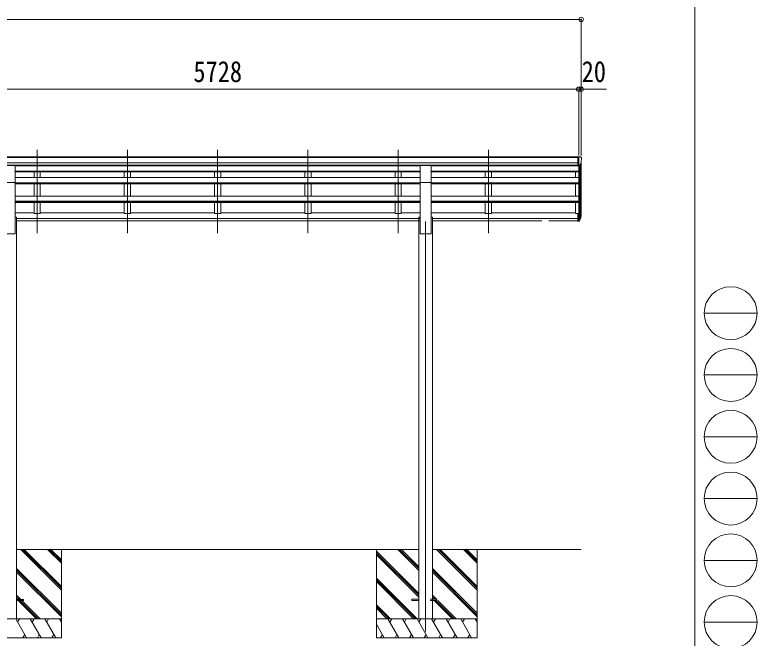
# Model space of a CAD drawing. Units: millimetres at full size. Extents: x -9783 to 9892, y -6828 to 6752.
# Drawn here: x 4003 to 9892, y -3840 to 1102 of the extents above; entities that cross this region are included whole.
import ezdxf
from ezdxf.enums import TextEntityAlignment as Align

# ---------------------------------------------------------------- set-up
doc = ezdxf.new("R2010")
doc.units = ezdxf.units.MM
doc.header["$LTSCALE"] = 35
doc.header["$PDMODE"] = 32
doc.header["$PDSIZE"] = 35
for name, color, linetype, lineweight in [('0-0_0', 7, 'Continuous', 9), ('0-1_本体', 4, 'Continuous', 9), ('0-2_部品', 7, 'Continuous', 9), ('0-8_PARTS2', 2, 'Continuous', 9), ('0-A_寸法', 6, 'Continuous', 9), ('F-0_240', 7, 'Continuous', 9)]:
    doc.layers.add(name, color=color, linetype=linetype, lineweight=lineweight)
doc.styles.add('ＭＳ ゴシック', font='')
doc.styles.get('ＭＳ ゴシック').set_extended_font_data('MS Gothic')

msp = doc.modelspace()

# ---------------------------------------------------------------- linework, layer by layer
at = {"layer": '0-0_0'}
for p, q in [((7206.76, -3136.3), (4016.76, -3136.3)), ((4371.56, -3458.76), (4049.1, -3136.3)), ((4371.56, -3444.61), (4063.24, -3136.3)), ((4371.56, -3430.47), (4077.38, -3136.3)), ((4371.56, -3246.63), (4261.23, -3136.3)), ((4371.56, -3232.48), (4275.38, -3136.3)), ((4371.56, -3218.34), (4289.52, -3136.3)), ((4371.56, -3136.3), (4371.56, -3836.3)), ((6871.56, -3136.3), (6871.56, -3836.3)), ((7206.76, -3486.17), (6871.56, -3150.98)), ((7206.76, -3500.31), (6871.56, -3165.12)), ((7206.76, -3514.46), (6871.56, -3179.26)), ((7206.76, -3302.33), (7040.73, -3136.3)), ((7206.76, -3288.18), (7054.88, -3136.3)), ((7206.76, -3274.04), (7069.02, -3136.3)), ((8495.76, -3136.3), (7316.76, -3136.3)), ((7671.56, -3458.76), (7349.1, -3136.3)), ((7671.56, -3444.61), (7363.24, -3136.3)), ((7671.56, -3430.47), (7377.38, -3136.3)), ((7671.56, -3246.63), (7561.23, -3136.3)), ((7671.56, -3232.48), (7575.38, -3136.3)), ((7671.56, -3218.34), (7589.52, -3136.3)), ((7671.56, -3136.3), (7671.56, -3836.3)), ((4371.56, -3642.6), (4016.76, -3287.81)), ((7671.56, -3642.6), (7316.76, -3287.81)), ((4371.56, -3656.75), (4016.76, -3301.95)), ((4371.56, -3670.89), (4016.76, -3316.09)), ((7671.56, -3656.75), (7316.76, -3301.95)), ((7671.56, -3670.89), (7316.76, -3316.09)), ((7194.76, -3686.3), (6871.56, -3363.11)), ((7180.61, -3686.3), (6871.56, -3377.25)), ((7166.47, -3686.3), (6871.56, -3391.39)), ((4048.62, -3531.8), (4016.76, -3499.94)), ((4034.48, -3531.8), (4016.76, -3514.08)), ((4020.34, -3531.8), (4016.76, -3528.22)), ((7348.62, -3531.8), (7316.76, -3499.94)), ((7334.48, -3531.8), (7316.76, -3514.08)), ((7320.34, -3531.8), (7316.76, -3528.22)), ((4174.84, -3686.3), (4029.34, -3540.8)), ((4188.98, -3686.3), (4043.48, -3540.8)), ((4203.12, -3686.3), (4057.62, -3540.8)), ((6982.62, -3686.3), (6871.56, -3575.24)), ((6968.48, -3686.3), (6871.56, -3589.38)), ((7474.84, -3686.3), (7329.34, -3540.8)), ((7488.98, -3686.3), (7343.48, -3540.8)), ((7503.12, -3686.3), (7357.62, -3540.8)), ((6954.34, -3686.3), (6871.56, -3603.52)), ((3571.56, -3686.3), (4371.56, -3686.3)), ((4095.88, -3836.3), (4009.28, -3686.3)), ((4024.28, -3712.28), (4039.28, -3686.3)), ((4211.35, -3836.29), (4124.75, -3686.3)), ((4139.75, -3712.28), (4154.75, -3686.3)), ((4326.82, -3836.3), (4240.22, -3686.3)), ((4255.22, -3712.28), (4270.22, -3686.29)), ((4371.56, -3713.8), (4355.69, -3686.3)), ((6871.56, -3686.3), (7671.56, -3686.3)), ((6877.4, -3686.3), (6871.56, -3696.4)), ((7049.47, -3836.3), (6962.86, -3686.3)), ((6992.87, -3686.3), (6977.87, -3712.28)), ((7164.94, -3836.3), (7078.33, -3686.3)), ((7093.34, -3712.28), (7108.34, -3686.3)), ((7280.41, -3836.3), (7193.81, -3686.3)), ((7208.81, -3712.28), (7223.81, -3686.29)), ((7395.88, -3836.3), (7309.28, -3686.3)), ((7324.28, -3712.28), (7339.28, -3686.3)), ((7511.35, -3836.29), (7424.75, -3686.3)), ((7439.75, -3712.28), (7454.75, -3686.3)), ((7626.82, -3836.3), (7540.22, -3686.3)), ((7555.22, -3712.28), (7570.22, -3686.29)), ((7671.56, -3713.8), (7655.69, -3686.3)), ((6934, -3836.3), (6871.56, -3728.16)), ((4080.88, -3810.31), (4065.88, -3836.3)), ((4196.35, -3810.32), (4181.35, -3836.29)), ((4311.82, -3810.32), (4296.82, -3836.3)), ((6919, -3810.32), (6904, -3836.3)), ((7034.47, -3810.32), (7019.47, -3836.3)), ((7149.94, -3810.32), (7134.94, -3836.3)), ((7265.41, -3810.32), (7250.41, -3836.3)), ((7380.88, -3810.31), (7365.88, -3836.3)), ((7496.35, -3810.32), (7481.35, -3836.29)), ((7611.82, -3810.32), (7596.82, -3836.3)), ((4371.56, -3836.3), (3571.56, -3836.3)), ((7671.56, -3836.3), (6871.56, -3836.3))]:
    msp.add_line(p, q, dxfattribs=at)
at = {"layer": '0-1_本体'}
for p, q in [((8469.26, -23.32), (2764.26, -23.32)), ((8469.26, -28.67), (2764.26, -28.67)), ((8469.26, -72.19), (2754.26, -72.19)), ((8469.26, -89.86), (2754.26, -89.86)), ((7219.26, -92.24), (4004.26, -92.24)), ((7219.26, -95.19), (4004.26, -95.19)), ((4154.76, -92.24), (4154.76, -95.19)), ((4204.76, -92.24), (4204.76, -95.19)), ((4870.76, -92.24), (4870.76, -95.19)), ((4920.76, -92.24), (4920.76, -95.19)), ((5586.76, -92.24), (5586.76, -95.19)), ((5636.76, -92.24), (5636.76, -95.19)), ((6302.76, -92.24), (6302.76, -95.19)), ((6352.76, -92.24), (6352.76, -95.19)), ((7018.76, -92.24), (7018.76, -95.19)), ((7068.76, -92.24), (7068.76, -95.19)), ((7304.26, -92.24), (8469.26, -92.24)), ((8475.76, -95.19), (7304.26, -95.19)), ((7734.76, -92.24), (7734.76, -95.19)), ((7784.76, -92.24), (7784.76, -95.19)), ((8475.76, -93.7), (8475.76, -471.41)), ((8481.76, -94.22), (8481.76, -515.85)), ((8491.48, -78.87), (8491.48, -497.85)), ((8495.76, -473.58), (8495.76, -60.07)), ((7219.26, -137.15), (4004.26, -137.15)), ((7219.26, -138.84), (4004.26, -138.84)), ((7219.26, -142.63), (4004.26, -142.63)), ((4154.76, -142.63), (4154.76, -188.05)), ((4204.76, -142.63), (4204.76, -188.05)), ((4870.76, -142.63), (4870.76, -188.05)), ((4920.76, -142.63), (4920.76, -188.05)), ((5586.76, -142.63), (5586.76, -188.05)), ((5636.76, -142.63), (5636.76, -188.05)), ((6302.76, -142.63), (6302.76, -188.05)), ((6352.76, -142.63), (6352.76, -188.05)), ((7018.76, -142.63), (7018.76, -188.05)), ((7068.76, -142.63), (7068.76, -188.05)), ((8475.76, -137.15), (7304.26, -137.15)), ((8475.76, -138.84), (7304.26, -138.84)), ((8475.76, -142.63), (7304.26, -142.63)), ((7734.76, -142.63), (7734.76, -188.05)), ((7784.76, -142.63), (7784.76, -188.05)), ((8450.76, -188.05), (8450.76, -142.63)), ((7219.26, -188.05), (4004.26, -188.05)), ((4004.26, -632.85), (4004.26, -225.89)), ((7219.26, -228.64), (4004.26, -228.64)), ((7219.26, -230.32), (4004.26, -230.32)), ((7219.26, -632.85), (7219.26, -225.89)), ((8475.76, -188.05), (7304.26, -188.05)), ((7304.26, -632.85), (7304.26, -225.89)), ((8475.76, -228.64), (7304.26, -228.64)), ((8475.76, -230.32), (7304.26, -230.32)), ((7219.26, -237.19), (4004.26, -237.19)), ((4154.76, -237.19), (4154.76, -336.29)), ((4204.76, -237.19), (4204.76, -336.29)), ((4870.76, -237.19), (4870.76, -336.29)), ((4920.76, -237.19), (4920.76, -336.29)), ((5586.76, -237.19), (5586.76, -336.29)), ((5636.76, -237.19), (5636.76, -336.29)), ((6302.76, -237.19), (6302.76, -336.29)), ((6352.76, -237.19), (6352.76, -336.29)), ((7018.76, -237.19), (7018.76, -336.29)), ((7068.76, -237.19), (7068.76, -336.29)), ((8475.76, -237.19), (7304.26, -237.19)), ((7734.76, -237.19), (7734.76, -336.29)), ((7784.76, -237.19), (7784.76, -336.29)), ((8450.76, -336.29), (8450.76, -237.19)), ((7219.26, -336.29), (4004.26, -336.29)), ((8475.76, -336.29), (7304.26, -336.29)), ((7219.26, -375.43), (4004.26, -375.43)), ((7219.26, -377.1), (4004.26, -377.1)), ((7219.26, -386.74), (4004.26, -386.74)), ((4204.76, -386.74), (4204.76, -472.24)), ((4920.76, -386.74), (4920.76, -472.24)), ((5636.76, -386.74), (5636.76, -472.24)), ((6352.76, -386.74), (6352.76, -472.24)), ((7068.76, -386.74), (7068.76, -472.24)), ((8475.76, -375.43), (7304.26, -375.43)), ((8475.76, -377.1), (7304.26, -377.1)), ((8475.76, -386.74), (7304.26, -386.74)), ((7784.76, -386.74), (7784.76, -472.24)), ((8450.76, -472.24), (8450.76, -386.74)), ((4154.76, -467.03), (4004.26, -467.03)), ((4870.76, -467.03), (4204.76, -467.03)), ((5586.76, -467.03), (4920.76, -467.03)), ((6302.76, -467.03), (5636.76, -467.03)), ((7018.76, -467.03), (6352.76, -467.03)), ((7219.26, -467.03), (7068.76, -467.03)), ((7734.76, -467.03), (7304.26, -467.03)), ((8450.76, -467.03), (7784.76, -467.03)), ((4016.76, -502.85), (4004.26, -502.85)), ((4016.76, -502.85), (4016.76, -3682.85)), ((7219.26, -511.33), (4016.76, -511.33)), ((7219.26, -512.71), (4016.76, -512.71)), ((7219.26, -529.89), (4016.76, -529.89)), ((7219.26, -502.85), (7206.76, -502.85)), ((7206.76, -502.85), (7206.76, -3682.85)), ((7316.76, -502.85), (7304.26, -502.85)), ((7316.76, -502.85), (7316.76, -3682.85)), ((8469.26, -511.33), (7316.76, -511.33)), ((8469.26, -512.71), (7316.76, -512.71)), ((8183.76, -529.89), (7316.76, -529.89)), ((8469.26, -529.89), (8237.76, -529.89)), ((8469.26, -472.24), (8450.76, -472.24)), ((4004.26, -632.85), (3919.26, -632.85)), ((7304.26, -632.85), (7219.26, -632.85))]:
    msp.add_line(p, q, dxfattribs=at)
for points in [[(4154.76, -386.74), (4154.76, -472.24), (4204.76, -472.24)], [(4870.76, -386.74), (4870.76, -472.24), (4920.76, -472.24)], [(5586.76, -386.74), (5586.76, -472.24), (5636.76, -472.24)], [(6302.76, -386.74), (6302.76, -472.24), (6352.76, -472.24)], [(7018.76, -386.74), (7018.76, -472.24), (7068.76, -472.24)], [(7734.76, -386.74), (7734.76, -472.24), (7784.76, -472.24)]]:
    msp.add_lwpolyline(points, dxfattribs=at)
at = {"layer": '0-2_部品'}
for p, q in [((8469.26, -22.71), (8459.26, -22.79)), ((8459.26, -24.31), (8459.26, -22.79)), ((8469.26, -94.69), (8469.26, -22.71)), ((8487.76, -22.71), (8469.26, -22.71)), ((8475.76, -95.69), (8475.76, -22.71)), ((8487.76, -22.71), (8490.1, -22.85)), ((8490.85, -23.27), (8494.92, -29.08)), ((8497.76, -32.08), (8497.76, -32.71)), ((3919.26, -91.74), (4004.26, -91.74)), ((4004.26, -225.89), (4004.26, -91.74)), ((7219.26, -91.74), (7304.26, -91.74)), ((7219.26, -225.89), (7219.26, -91.74)), ((7304.26, -225.89), (7304.26, -91.74)), ((8469.26, -94.69), (8475.76, -94.69)), ((8475.76, -95.69), (8480.97, -95.37)), ((8483.39, -93.88), (8492.66, -77.81)), ((3919.26, -225.89), (4004.26, -225.89)), ((7219.26, -225.89), (7304.26, -225.89)), ((8469.26, -472.01), (8469.26, -533.07)), ((8469.26, -472.01), (8475.76, -472.01)), ((8469.26, -510.32), (8475.76, -510.32)), ((8469.26, -515.72), (8475.76, -515.72)), ((8475.76, -472.01), (8475.76, -533.89)), ((8475.76, -516.72), (8480.9, -516.72)), ((8475.76, -518.72), (8480.61, -518.72)), ((8482.2, -515.97), (8491.95, -497.56)), ((8493.37, -498.05), (8483.21, -517.22)), ((8490.79, -514.91), (8483.21, -532.39)), ((8469.26, -533.07), (8475.76, -533.07)), ((8475.76, -533.89), (8480.61, -533.89))]:
    msp.add_line(p, q, dxfattribs=at)
at = {"layer": '0-2_部品', "color": 4}
for p, q in [((4071.56, -3532.81), (4016.76, -3532.81)), ((7151.96, -3531.8), (7151.96, -3540.8)), ((7206.76, -3531.8), (7151.96, -3531.8)), ((7351.56, -3531.8), (7296.76, -3531.8)), ((7206.76, -3540.8), (7151.96, -3540.8))]:
    msp.add_line(p, q, dxfattribs=at)
for points in [[(4071.56, -3532.81), (4071.56, -3541.81), (4016.76, -3541.81)], [(7351.56, -3531.8), (7351.56, -3540.8), (7296.76, -3540.8)]]:
    msp.add_lwpolyline(points, dxfattribs=at)
at = {"layer": '0-2_部品'}
for centre, radius, start, end in [((8490.04, -23.85), 1, 35, 86.5), ((8295.76, -32.71), 202, 347.09739, 0), ((8494.76, -32.08), 3, 0, 87), ((8480.79, -92.38), 3, 273.5, 330), ((8407.82, -471.6), 88.05, 342.78929, 2.77608), ((8407.1, -475.88), 89.07, 345.58812, 5.50424), ((8480.61, -515.72), 3, 270, 330), ((8480.9, -515.22), 1.5, 270, 330), ((8362.55, -478.83), 133.22, 344.28698, 356.72013), ((8480.61, -530.89), 3, 270, 330)]:
    msp.add_arc(centre, radius, start, end, dxfattribs=at)
at = {"layer": '0-8_PARTS2'}
for p, q in [((4179.76, -630.09), (4179.76, 32.43)), ((4895.76, -630.09), (4895.76, 32.43)), ((5611.76, -630.09), (5611.76, 32.43)), ((6327.76, -630.09), (6327.76, 32.43)), ((7043.76, -630.09), (7043.76, 32.43)), ((7759.76, -630.09), (7759.76, 32.43)), ((7261.76, -536.3), (7261.76, -3786.3))]:
    msp.add_line(p, q, dxfattribs=at)
at = {"layer": '0-A_寸法'}
for p, q in [((-3000.24, 1066.26), (8495.76, 1066.26)), ((8495.76, 1066.26), (8495.76, -14.2)), ((2747.76, 512.06), (8475.76, 512.06)), ((8475.76, 512.06), (8475.76, -14.2)), ((8475.76, 512.06), (8495.76, 512.06)), ((8495.76, 512.06), (8695.76, 512.06)), ((8495.76, 512.06), (8495.76, -14.2))]:
    msp.add_line(p, q, dxfattribs=at)
for p in [(8495.76, 1066.26), (8475.76, 512.06), (8495.76, 512.06)]:
    msp.add_point(p, dxfattribs=at)
at = {"layer": 'F-0_240', "color": 5}
msp.add_line((9396.97, 6751.9), (9396.97, -6828.1), dxfattribs=at)
at = {"layer": 'F-0_240', "color": 4}
for p, q in [((9471.77, -1263.1), (9891.77, -1263.1)), ((9471.77, -1753.1), (9891.77, -1753.1)), ((9471.77, -2243.1), (9891.77, -2243.1)), ((9471.77, -2733.1), (9891.77, -2733.1)), ((9471.77, -3223.1), (9891.77, -3223.1)), ((9471.77, -3713.1), (9891.77, -3713.1))]:
    msp.add_line(p, q, dxfattribs=at)
for centre in [(9681.77, -1263.1), (9681.77, -1753.1), (9681.77, -2243.1), (9681.77, -2733.1), (9681.77, -3223.1), (9681.77, -3713.1)]:
    msp.add_circle(centre, 210, dxfattribs=at)

# ---------------------------------------------------------------- texts
at = {"layer": '0-A_寸法', "color": 7, "style": 'ＭＳ ゴシック', "width": 0.85}
for s, p in [('5728', (5419.26, 519.06)), ('20', (8499.51, 519.06))]:
    msp.add_text(s, height=166.8, dxfattribs=at).set_placement(p, align=Align.BOTTOM_LEFT)

doc.saveas('drawing.dxf')
